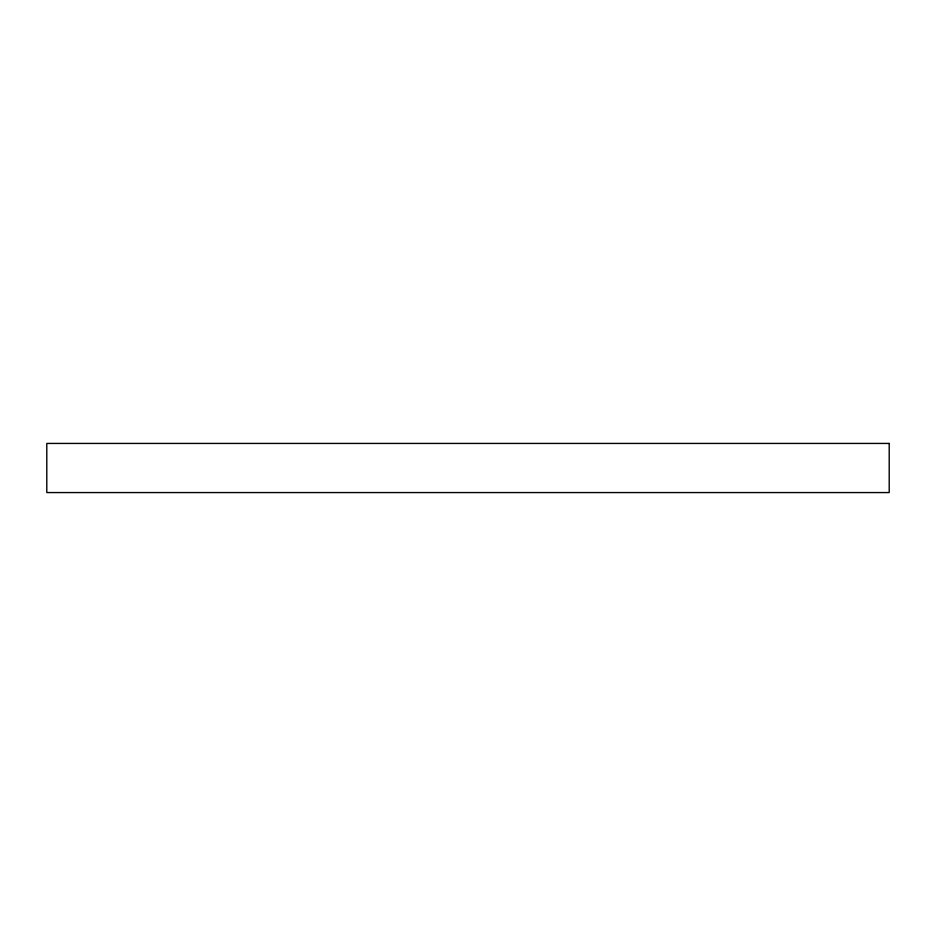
<?xml version="1.0" encoding="UTF-8"?>
<svg xmlns="http://www.w3.org/2000/svg" width="936" height="936" viewBox="0 0 936 936"><rect width="100%" height="100%" fill="white"/><g stroke="black" fill="none" stroke-linecap="round" stroke-linejoin="round"><path stroke-width="1.4" d="M889.2 443.43L46.8 443.43L46.8 492.57L889.2 492.57L889.2 443.43"/></g></svg>
